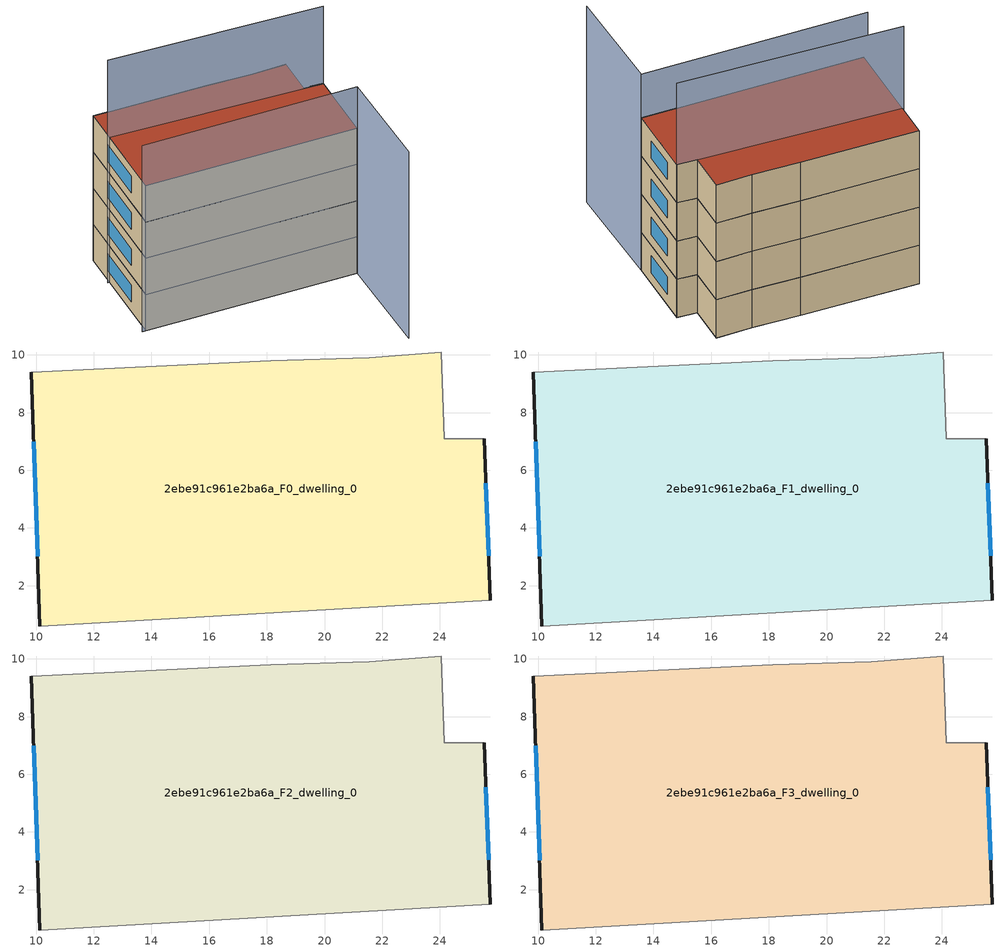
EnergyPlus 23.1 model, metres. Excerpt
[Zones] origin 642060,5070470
2ebe91c961e2ba6a_F0_dwelling_0
 floor ground (EU_floor_Construction): 25.74,1.5 25.55,7.1 24.14,7.1 24.05,10.1 21.54,9.9 18.14,9.8 9.83,9.41 10.13,0.6 z0
 wall outside (EU_wall_Construction): 25.55,7.1 25.74,1.5 / 10.13,0.6 9.83,9.41 z0:3
 wall adiabatic (EU_wall_Construction): 25.74,1.5 10.13,0.6 / 9.83,9.41 18.14,9.8 21.54,9.9 24.05,10.1 24.14,7.1 25.55,7.1 z0:3
 window (EU_Window_Construction): 25.6,5.56 25.69,3.04 / 10.05,3.02 9.92,6.98 z0.83:2.17
2ebe91c961e2ba6a_F1_dwelling_0
 floor to 2ebe91c961e2ba6a_F0_dwelling_0 (EU_floor_Construction): 25.74,1.5 25.54,7.1 24.14,7.1 24.04,10.1 21.54,9.9 18.14,9.8 9.83,9.41 10.13,0.6 z3
 wall outside (EU_wall_Construction): 25.55,7.1 25.74,1.5 / 10.13,0.6 9.83,9.41 z3:6
 wall adiabatic (EU_wall_Construction): 25.74,1.5 10.13,0.6 / 9.83,9.41 18.14,9.8 21.54,9.9 24.05,10.1 24.14,7.1 25.55,7.1 z3:6
 window (EU_Window_Construction): 25.6,5.56 25.69,3.04 / 10.05,3.02 9.92,6.98 z3.83:5.17
2ebe91c961e2ba6a_F2_dwelling_0
 floor to 2ebe91c961e2ba6a_F1_dwelling_0 (EU_floor_Construction): 25.74,1.5 25.54,7.1 24.14,7.1 24.04,10.1 21.54,9.9 18.14,9.8 9.83,9.41 10.13,0.6 z6
 wall outside (EU_wall_Construction): 25.55,7.1 25.74,1.5 / 10.13,0.6 9.83,9.41 z6:9
 wall adiabatic (EU_wall_Construction): 25.74,1.5 10.13,0.6 / 9.83,9.41 18.14,9.8 21.54,9.9 24.05,10.1 24.14,7.1 25.55,7.1 z6:9
 window (EU_Window_Construction): 25.6,5.56 25.69,3.04 / 10.05,3.02 9.92,6.98 z6.83:8.17
2ebe91c961e2ba6a_F3_dwelling_0
 floor to 2ebe91c961e2ba6a_F2_dwelling_0 (EU_floor_Construction): 25.74,1.5 25.54,7.1 24.14,7.1 24.04,10.1 21.54,9.9 18.14,9.8 9.83,9.41 10.13,0.6 z9
 wall outside (EU_wall_Construction): 25.55,7.1 25.74,1.5 / 10.13,0.6 9.83,9.41 z9:12
 wall adiabatic (EU_wall_Construction): 25.74,1.5 10.13,0.6 / 9.83,9.41 18.14,9.8 21.54,9.9 24.05,10.1 24.14,7.1 25.55,7.1 z9:12
 window (EU_Window_Construction): 25.6,5.56 25.69,3.04 / 10.05,3.02 9.92,6.98 z9.83:11.17
 roof outside (EU_roof_Construction): 24.05,10.1 24.14,7.1 25.55,7.1 25.74,1.5 10.13,0.6 9.83,9.41 18.14,9.8 21.54,9.9 z12
shading: 9.86,0.58 25.74,1.5 / 25.74,1.5 26.21,-6.7 z0:15.4; 25.54,7.1 9.82,6.7 z0:18.4
[Building]
EU S2 Campaign: North Axis=0; Terrain=City; Solar Distribution=FullExterior
[Site:Location]
Lyon-Bron: Latitude=45.75; Longitude=5; Time Zone=1; Elevation=198
[SizingPeriod:WeatherFileDays]
AnnualSizingPeriod: Begin Month=1; Begin Day of Month=1; End Month=12; End Day of Month=31; Day of Week for Start Day=Monday; Use Weather File Daylight Saving Period=No; Use Weather File Rain and Snow Indicators=No
[MATERIAL]
EU_InternalMass_Material: Roughness=MediumRough; Thickness=0.1; Conductivity=1; Density=1800; Specific Heat=900; Thermal Absorptance=0.9; Solar Absorptance=0.7; Visible Absorptance=0.7
[MATERIAL:NOMASS] Roughness=MediumRough; Thermal Absorptance=0.9; Solar Absorptance=0.7; Visible Absorptance=0.7
Name | Thermal Resistance
EU_wall_NoMass | 0.87146
EU_roof_NoMass | 0.842276
EU_floor_NoMass | 0.496999
[WINDOWMATERIAL:SIMPLEGLAZINGSYSTEM]
EU_Window_SimpleGlazing: UFactor=2.2525; Solar Heat Gain Coefficient=0.76; Visible Transmittance=0.76
[CONSTRUCTION]
EU_wall_Construction: EU_wall_NoMass
EU_roof_Construction: EU_roof_NoMass
EU_floor_Construction: EU_floor_NoMass
EU_InternalMass_Construction: EU_InternalMass_Material
EU_Window_Construction: EU_Window_SimpleGlazing
[ZONE] Type=1; Multiplier=1; Ceiling Height=autocalculate; Volume=396.415; Floor Area=autocalculate; Part of Total Floor Area=Yes
2ebe91c961e2ba6a_F0_dwelling_0; 2ebe91c961e2ba6a_F1_dwelling_0; 2ebe91c961e2ba6a_F2_dwelling_0; 2ebe91c961e2ba6a_F3_dwelling_0
[INTERNALMASS] Construction=EU_InternalMass_Construction; Surface Area=132.138
Name | Zone or ZoneList
2ebe91c961e2ba6a_F0_dwelling_0_EU_InternalMass | 2ebe91c961e2ba6a_F0_dwelling_0
2ebe91c961e2ba6a_F1_dwelling_0_EU_InternalMass | 2ebe91c961e2ba6a_F1_dwelling_0
2ebe91c961e2ba6a_F2_dwelling_0_EU_InternalMass | 2ebe91c961e2ba6a_F2_dwelling_0
2ebe91c961e2ba6a_F3_dwelling_0_EU_InternalMass | 2ebe91c961e2ba6a_F3_dwelling_0
[OTHEREQUIPMENT] Fuel Type=Electricity; Design Level Calculation Method=Watts/Area; Power per Zone Floor Area=1; Fraction Latent=0; Fraction Radiant=0; Fraction Lost=0; Carbon Dioxide Generation Rate=0; EndUse Subcategory=EU_Step8_InternalGains
Name | Zone or ZoneList or Space or SpaceList | Schedule
EU_Step8_InternalGain_2ebe91c961e2ba6a_F0_dwelling_0_f000 | 2ebe91c961e2ba6a_F0_dwelling_0 | EU_Step8_GainSchedule_2ebe91c961e2ba6a_F0_dwelling_0_f000
EU_Step8_InternalGain_2ebe91c961e2ba6a_F1_dwelling_0_f000 | 2ebe91c961e2ba6a_F1_dwelling_0 | EU_Step8_GainSchedule_2ebe91c961e2ba6a_F1_dwelling_0_f000
EU_Step8_InternalGain_2ebe91c961e2ba6a_F2_dwelling_0_f000 | 2ebe91c961e2ba6a_F2_dwelling_0 | EU_Step8_GainSchedule_2ebe91c961e2ba6a_F2_dwelling_0_f000
EU_Step8_InternalGain_2ebe91c961e2ba6a_F3_dwelling_0_f000 | 2ebe91c961e2ba6a_F3_dwelling_0 | EU_Step8_GainSchedule_2ebe91c961e2ba6a_F3_dwelling_0_f000
[ZONEVENTILATION:DESIGNFLOWRATE] Schedule=EU_AlwaysOn; Design Flow Rate Calculation Method=AirChanges/Hour; Air Changes per Hour=0.425; Ventilation Type=Natural; Fan Pressure Rise=0; Fan Total Efficiency=1; Constant Term Coefficient=1; Temperature Term Coefficient=0; Velocity Term Coefficient=0; Velocity Squared Term Coefficient=0; Minimum Indoor Temperature=-100; Maximum Indoor Temperature=100; Delta Temperature=-100; Minimum Outdoor Temperature=-100; Maximum Outdoor Temperature=100; Maximum Wind Speed=40
Name | Zone or ZoneList or Space or SpaceList
EU_ConstantAir_2ebe91c961e2ba6a_F0_dwelling_0 | 2ebe91c961e2ba6a_F0_dwelling_0
EU_ConstantAir_2ebe91c961e2ba6a_F1_dwelling_0 | 2ebe91c961e2ba6a_F1_dwelling_0
EU_ConstantAir_2ebe91c961e2ba6a_F2_dwelling_0 | 2ebe91c961e2ba6a_F2_dwelling_0
EU_ConstantAir_2ebe91c961e2ba6a_F3_dwelling_0 | 2ebe91c961e2ba6a_F3_dwelling_0
[HVACTEMPLATE:THERMOSTAT] Constant Heating Setpoint=20; Constant Cooling Setpoint=50
EU_HeatOnly_2ebe91c961e2ba6a_F0_dwelling_0; EU_HeatOnly_2ebe91c961e2ba6a_F1_dwelling_0; EU_HeatOnly_2ebe91c961e2ba6a_F2_dwelling_0; EU_HeatOnly_2ebe91c961e2ba6a_F3_dwelling_0
[HVACTEMPLATE:ZONE:IDEALLOADSAIRSYSTEM] System Availability Schedule=EU_AlwaysOn; Maximum Heating Supply Air Temperature=50; Minimum Cooling Supply Air Temperature=13; Maximum Heating Supply Air Humidity Ratio=0.0156; Minimum Cooling Supply Air Humidity Ratio=0.0077; Heating Limit=NoLimit; Cooling Limit=NoLimit; Heating Availability Schedule=EU_AlwaysOn; Cooling Availability Schedule=EU_CoolingOff; Dehumidification Control Type=ConstantSensibleHeatRatio; Cooling Sensible Heat Ratio=0.7; Dehumidification Setpoint=60; Humidification Control Type=None; Humidification Setpoint=30; Outdoor Air Method=None; Outdoor Air Flow Rate per Person=0.00944; Outdoor Air Flow Rate per Zone Floor Area=0; Outdoor Air Flow Rate per Zone=0; Demand Controlled Ventilation Type=None; Outdoor Air Economizer Type=NoEconomizer; Heat Recovery Type=None; Sensible Heat Recovery Effectiveness=0.7; Latent Heat Recovery Effectiveness=0.65
Name | Template Thermostat
2ebe91c961e2ba6a_F0_dwelling_0 | EU_HeatOnly_2ebe91c961e2ba6a_F0_dwelling_0
2ebe91c961e2ba6a_F1_dwelling_0 | EU_HeatOnly_2ebe91c961e2ba6a_F1_dwelling_0
2ebe91c961e2ba6a_F2_dwelling_0 | EU_HeatOnly_2ebe91c961e2ba6a_F2_dwelling_0
2ebe91c961e2ba6a_F3_dwelling_0 | EU_HeatOnly_2ebe91c961e2ba6a_F3_dwelling_0
[SIZING:ZONE] Zone Cooling Design Supply Air Temperature Input Method=SupplyAirTemperature; Zone Cooling Design Supply Air Temperature=13; Zone Heating Design Supply Air Temperature Input Method=SupplyAirTemperature; Zone Heating Design Supply Air Temperature=50; Zone Cooling Design Supply Air Humidity Ratio=0.008; Zone Heating Design Supply Air Humidity Ratio=0.008; Cooling Design Air Flow Method=DesignDay; Cooling Design Air Flow Rate=0; Cooling Minimum Air Flow per Zone Floor Area=0.000762; Cooling Minimum Air Flow=0; Cooling Minimum Air Flow Fraction=0.2; Heating Design Air Flow Method=DesignDay; Heating Design Air Flow Rate=0; Heating Maximum Air Flow per Zone Floor Area=0.002032; Heating Maximum Air Flow=0.141576; Heating Maximum Air Flow Fraction=0.3; Account for Dedicated Outdoor Air System=No; Dedicated Outdoor Air System Control Strategy=NeutralSupplyAir; Dedicated Outdoor Air Low Setpoint Temperature for Design=autosize; Dedicated Outdoor Air High Setpoint Temperature for Design=autosize; Zone Load Sizing Method=Sensible Load Only No Latent Load; Zone Latent Cooling Design Supply Air Humidity Ratio Input Method=HumidityRatioDifference; Zone Cooling Design Supply Air Humidity Ratio Difference=0.005; Zone Latent Heating Design Supply Air Humidity Ratio Input Method=HumidityRatioDifference; Zone Humidification Design Supply Air Humidity Ratio Difference=0.005
2ebe91c961e2ba6a_F0_dwelling_0; 2ebe91c961e2ba6a_F1_dwelling_0; 2ebe91c961e2ba6a_F2_dwelling_0; 2ebe91c961e2ba6a_F3_dwelling_0
[SCHEDULE:CONSTANT]
Name | Hourly Value
EU_AlwaysOn | 1
EU_CoolingOff | 0
[SCHEDULE:FILE] Column Number=1; Rows to Skip at Top=0; Number of Hours of Data=8760; Column Separator=Comma; Interpolate to Timestep=No; Minutes per Item=60; Adjust Schedule for Daylight Savings=Yes
Name | File
EU_Step8_GainSchedule_2ebe91c961e2ba6a_F0_dwelling_0_f000 | ../../schedules/2ebe91c961e2ba6a/2ebe91c961e2ba6a_F0_dwelling_0_f000_gain.csv
EU_Step8_GainSchedule_2ebe91c961e2ba6a_F1_dwelling_0_f000 | ../../schedules/2ebe91c961e2ba6a/2ebe91c961e2ba6a_F1_dwelling_0_f000_gain.csv
EU_Step8_GainSchedule_2ebe91c961e2ba6a_F2_dwelling_0_f000 | ../../schedules/2ebe91c961e2ba6a/2ebe91c961e2ba6a_F2_dwelling_0_f000_gain.csv
EU_Step8_GainSchedule_2ebe91c961e2ba6a_F3_dwelling_0_f000 | ../../schedules/2ebe91c961e2ba6a/2ebe91c961e2ba6a_F3_dwelling_0_f000_gain.csv
